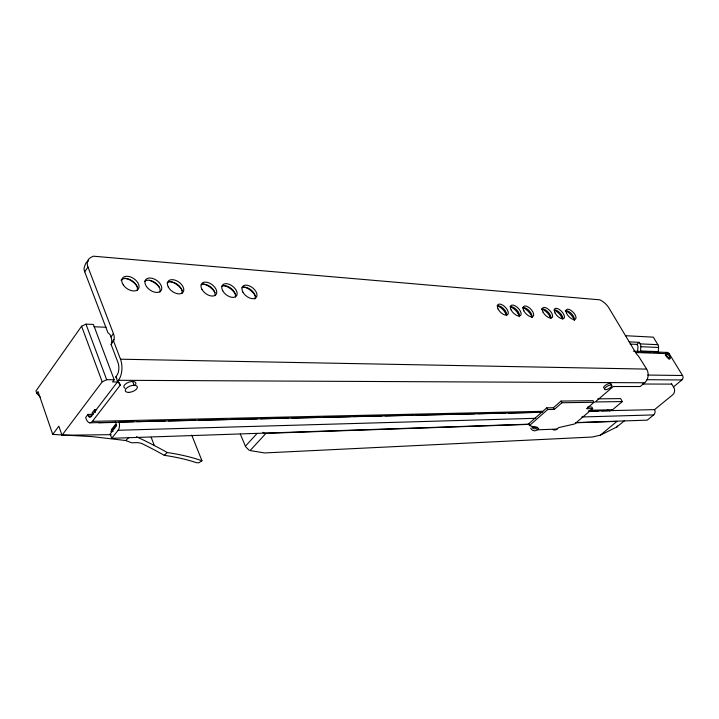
<?xml version="1.0" encoding="UTF-8"?>
<svg xmlns="http://www.w3.org/2000/svg" width="719" height="719" viewBox="0 0 719 719"><rect width="100%" height="100%" fill="white"/><g stroke="black" fill="none" stroke-linecap="round" stroke-linejoin="round"><path stroke-width="1.08" d="M650.686 351.959L640.71 351.591A0.953 0.8 -87 0 1 640.566 350.971L640.827 346.711A4.386 3.667 -86.6 0 0 640.153 343.88L639.227 342.343L629.161 341.876M658.901 352.993L658.442 352.238A0.944 0.8 -86.9 0 1 658.289 351.636L658.55 347.457A4.314 3.649 -86.5 0 0 657.885 344.671L653.301 337.148L625.422 335.701M93.03 414.333L87.988 414.423L85.669 417.469L86.244 419.087A8.466 4.422 89.6 0 0 92.4 421.361L120.226 385.177L117.592 381.421L115.858 376.81L116.712 375.686A9.392 5.033 -89.3 0 0 117.979 362.529L111.13 344.518L113.97 339.754A16.151 10.722 32.9 0 0 113.422 333.58L87.952 267.037A15.521 9.707 32.7 0 1 90.819 257.474L93.326 256.189L599.943 299.841L601.947 301.009A10.048 4.485 46.9 0 1 608.984 308.074L635.443 352.265A10.147 4.53 48.1 0 0 638.679 356.39L646.678 369.099A9.76 8.188 -89.2 0 1 644.7 382.769L640.225 386.525L613.298 386.507L595.251 401.957L622.321 401.57L620.596 398.596L597.84 398.856M111.13 344.518L111.499 343.107A16.106 10.74 32.8 0 0 110.96 336.932L110.07 334.578L107.931 332.753L84.725 271.8A15.467 9.724 32.6 0 1 84.033 268.807A18.721 15.881 64.8 0 1 85.237 264.646A15.485 9.715 32.6 0 1 88.5 260.898M84.725 271.8L87.952 267.037M118.042 381.96L112.515 381.933L114.177 379.749L93.398 324.449L85.974 324.143L81.589 326.21L35.95 391.001L36.75 393.356L40.471 397.4M36.75 393.356L38.044 391.531L52.73 434.411L92.329 436.631L125.69 440.531L131.784 442.814L137.437 442.607L140.969 443.219A8.358 5.446 1.5 0 1 142.155 443.704A361.495 195.388 4.1 0 1 164.247 455.316A314.158 111.337 -17.7 0 1 196.539 462.703L198.777 462.811L201.967 460.762L191.721 435.067M110.96 336.932L113.422 333.58M111.499 343.107L113.97 339.754M52.73 434.411L58.85 426.187L61.996 435.265L111.112 434.662M61.996 435.265L102.197 381.843L106.682 379.713L114.177 379.749M96.697 409.821L94.45 409.857L92.131 412.895L92.769 414.656M117.592 381.421L118.455 380.297A15.027 8.062 -89.3 0 0 120.486 359.203L113.611 341.166M118.5 380.594L90.765 416.849A3.02 1.582 89.6 0 1 88.572 416.04L87.988 414.423M115.444 424.552L112.011 428.901A4.898 2.615 89.3 0 1 111.265 429.54M116.451 424.507L110.87 431.562L113.072 431.499M115.534 421.765L116.613 425.729L110.142 433.961L111.724 438.293L118.123 430.268A6.103 3.28 89.3 0 0 119.03 422.026L133.626 421.694M249.214 450.301L245.736 446.885A4.602 3.137 41.6 0 1 245.395 446.211L256.989 433.548M529.49 424.363L265.976 433.35L250.086 450.57L264.574 452.943L592.204 437.035L600.311 435.184L616.839 426.996L624.613 420.579M125.69 440.531L128.746 437.574M164.247 455.316L167.23 452.53A319.613 113.323 -17.6 0 1 201.967 460.762M587.648 407.071L591.782 406.99L592.69 408.599L586.497 408.734L594.029 402.272L593.103 400.654L561.009 401.076L553.423 407.727L546.755 407.862L528.582 423.877L529.481 425.54L538.729 428.335L537.003 429.845A5.824 4.521 87.4 0 1 530.703 428.236M529.481 425.54L547.671 409.533L554.349 409.399L561.943 402.748L594.029 402.272M537.273 427.194L536.122 428.2A3.847 2.984 87.4 0 1 531.952 427.14L536.41 426.978M630.168 344.095L636.881 344.392L639.227 342.343M552.992 429.665A5.716 4.503 87.3 0 0 557.045 429.054L558.762 427.58L574.688 423.949L592.69 408.599M668.445 357.649L669.757 356.543M607.816 410.037A5.581 4.584 88.2 0 0 612.597 409.74L622.321 401.57M600.311 435.184L616.956 421.379L575.47 422.799M673.344 386.984L681.882 379.974A3.209 2.759 -89.4 0 0 682.538 375.498L669.2 353.712A3.173 2.714 -87.2 0 0 666.171 352.571M601.794 410.837L654.569 409.614L672.705 394.803A5.294 4.53 89.2 0 0 673.793 387.415L671.339 383.371M654.569 409.614A3.919 3.316 87.2 0 1 653.679 414.917L647.244 420.148L575.398 422.583M537.003 429.845L557.045 429.054M111.724 438.293L529.364 424.147M118.123 430.268L535.79 418.296M581.824 416.975L653.679 414.917M136.987 421.613L165.055 420.966M168.426 420.885L195.37 420.256M198.741 420.184L226.809 419.528M230.179 419.456L257.123 418.826M260.494 418.746L288.562 418.099M291.923 418.018L319.991 417.371M323.361 417.29L350.306 416.669M353.676 416.589L381.744 415.942M385.114 415.861L413.182 415.214M415.429 415.16L443.497 414.504M446.858 414.432L474.926 413.776M478.297 413.704L505.241 413.074M508.612 412.994L536.68 412.347M540.05 412.266L542.297 412.212M588.322 411.151L598.433 410.917M89.776 422.808L541.506 412.302M588.591 411.205L609.883 410.711M98.809 422.808L115.597 422.413M92.4 421.361L542.845 411.304M590.164 410.243L612.597 409.74M88.572 416.04L91.942 415.977M642.435 384.018L671.609 384.117M118.455 380.297L644.7 382.769M647.064 379.695L681.882 379.974M647.729 375.057L682.538 375.498M120.486 359.203L646.678 369.099M635.578 352.517L669.2 353.712M633.403 351.178L667.016 352.418M654.002 352.076L658.442 352.238M640.566 350.971L658.289 351.636M94 326.768L106.053 327.244M640.827 346.711L658.55 347.457M640.153 343.88L657.885 344.671M115.858 376.81L116.918 378.32M636.881 344.392L637.798 345.92A0.953 0.8 -86.6 0 1 637.951 346.54L637.69 350.791A4.404 3.694 -87 0 0 637.753 351.986M610.161 383.344L611.06 384.899M561.009 401.076L561.943 402.748M553.423 407.727L554.349 409.399M546.755 407.862L547.671 409.533M240.317 434.087L245.395 446.211M132.664 381.447L134.129 385.267M151.161 437.224L154.333 445.528A367.418 198.588 4.1 0 1 167.23 452.53M119.192 382.427L120.226 385.177M85.974 324.143L106.682 379.713M81.589 326.21L102.197 381.843M94.45 409.857L95.411 412.508M522.47 307.741A6.839 3.334 45.9 0 1 529.22 310.797A6.839 3.334 45.9 0 1 531.754 317.546M242.024 287.708A8.691 5.195 38.6 0 1 251.623 290.368A8.691 5.195 38.6 0 1 254.85 299.041M541.614 309.134A6.723 3.218 46.2 0 1 547.806 311.758A6.723 3.218 46.2 0 1 550.934 318.256M541.811 308.972A9.482 4.548 46.2 0 1 550.556 317.537M554.088 309.862A6.651 3.146 46.4 0 1 560.011 312.972A6.651 3.146 46.4 0 1 562.779 319.02M565.26 310.86A6.579 3.074 46.6 0 1 571.596 313.781A6.579 3.074 46.6 0 1 574.193 320.279M562.618 318.328A9.284 4.35 46.6 0 1 560.847 314.895M565.332 310.689A9.284 4.35 46.6 0 1 574.328 320.171M550.835 317.555A9.383 4.449 46.4 0 1 549.496 315.21M554.798 310.347A9.383 4.449 46.4 0 1 562.348 318.31M497.422 305.719A7.001 3.487 45.4 0 1 503.839 309.008A7.001 3.487 45.4 0 1 506.553 315.371M497.278 305.719A9.877 4.943 45.4 0 1 506.392 314.643M510.373 306.662A6.92 3.406 45.6 0 1 517.042 310.311A6.92 3.406 45.6 0 1 519.181 316.737M506.697 314.661A9.76 4.826 45.6 0 1 504.927 311.057M510.166 306.662A9.76 4.826 45.6 0 1 519.181 315.479M604.167 388.17A4.242 1.429 -29.4 0 1 606.98 384.341A4.242 1.429 -29.4 0 1 610.835 384.674M519.478 315.497A9.653 4.718 45.9 0 1 517.707 311.929M522.767 307.579A9.653 4.718 45.9 0 1 532.105 317.447M124.953 388.215A6.363 3.047 -19.6 0 1 128.935 382.131A6.363 3.047 -19.6 0 1 135.639 384.485M121.017 280.23A9.608 6.04 33.9 0 1 131.901 280.626A9.608 6.04 33.9 0 1 137.131 290.548M144.753 281.219A9.419 5.878 34.9 0 1 155.259 282.684A9.419 5.878 34.9 0 1 159.87 292.04M167.105 282.837A9.248 5.725 35.8 0 1 177.296 284.266A9.248 5.725 35.8 0 1 181.916 293.487M201.284 284.751A8.988 5.482 37.1 0 1 210.856 287.052A8.988 5.482 37.1 0 1 214.918 295.644M221.955 286.252A8.835 5.339 37.8 0 1 231.275 288.508A8.835 5.339 37.8 0 1 235.347 296.983M243.408 286.854A12.259 7.352 38.5 0 1 255.739 296.776M223.483 285.398A12.466 7.55 37.8 0 1 236.039 295.464M202.974 283.897A12.681 7.756 37 0 1 214.972 292.579M169.846 281.471A13.041 8.089 35.7 0 1 182.213 290.359M149.561 280.347A13.284 8.313 34.8 0 1 159.294 287.312M124.899 278.181A13.544 8.547 33.9 0 1 137.76 287.357M265.976 433.35A4.665 3.11 41.7 0 1 262.866 432.299M617.342 425.981A3.361 1.645 49.4 0 1 616.839 426.996M665.3 355.177A3.029 1.312 48.5 0 1 667.591 356.543M668.661 358.026A3.029 1.312 48.5 0 1 669.003 359.069M136.448 436.739A368.074 198.875 4.1 0 1 154.333 445.528M523.845 310.842A6.848 3.325 45.9 0 0 533.076 316.369A6.848 3.325 45.9 0 0 528.15 307.004A6.848 3.325 45.9 0 0 523.845 310.842M543.079 312.19A6.732 3.209 46.2 0 0 552.075 317.609A6.732 3.209 46.2 0 0 547.159 308.406A6.732 3.209 46.2 0 0 543.079 312.19M555.086 313.026A6.66 3.137 46.4 0 0 563.948 318.391A6.66 3.137 46.4 0 0 559.031 309.287A6.66 3.137 46.4 0 0 555.086 313.026M566.437 313.044A6.588 3.065 46.6 0 0 575.146 319.425A6.588 3.065 46.6 0 0 571.434 310.68A6.588 3.065 46.6 0 0 566.437 313.044M498.087 309.035A7.01 3.487 45.4 0 0 507.623 314.697A7.01 3.487 45.4 0 0 502.698 305.126A7.01 3.487 45.4 0 0 498.087 309.035M606.656 389.536A4.251 1.42 -29.4 0 0 611.986 385.366A4.251 1.42 -29.4 0 0 606.063 387.056A4.251 1.42 -29.4 0 0 606.656 389.536M511.119 309.952A6.929 3.406 45.6 0 0 520.502 315.542A6.929 3.406 45.6 0 0 515.568 306.078A6.929 3.406 45.6 0 0 511.119 309.952M129.087 392.385A6.381 3.029 -19.7 0 0 137.347 386.741A6.381 3.029 -19.7 0 0 127.533 387.37A6.381 3.029 -19.7 0 0 129.087 392.385M123.317 285.003A9.617 6.031 34 0 0 138.264 289.164A9.617 6.031 34 0 0 129.645 276.671A9.617 6.031 34 0 0 123.317 285.003M146.505 286.593A9.437 5.869 34.9 0 0 161.038 290.683A9.437 5.869 34.9 0 0 152.5 278.379A9.437 5.869 34.9 0 0 146.505 286.593M168.3 287.025A9.257 5.716 35.8 0 0 182.518 292.813A9.257 5.716 35.8 0 0 175.948 280.473A9.257 5.716 35.8 0 0 168.3 287.025M201.931 289.353A9.005 5.473 37.1 0 0 215.619 294.997A9.005 5.473 37.1 0 0 209.058 282.927A9.005 5.473 37.1 0 0 201.931 289.353M222.737 290.791A8.853 5.33 37.9 0 0 236.102 296.345A8.853 5.33 37.9 0 0 229.559 284.454A8.853 5.33 37.9 0 0 222.737 290.791M242.941 292.193A8.709 5.186 38.6 0 0 256 297.657A8.709 5.186 38.6 0 0 249.466 285.928A8.709 5.186 38.6 0 0 242.941 292.193M666.145 355.941A3.029 1.312 48.5 0 0 670.018 358.817A3.029 1.312 48.5 0 0 668.104 354.719A3.029 1.312 48.5 0 0 666.145 355.941"/></g></svg>
